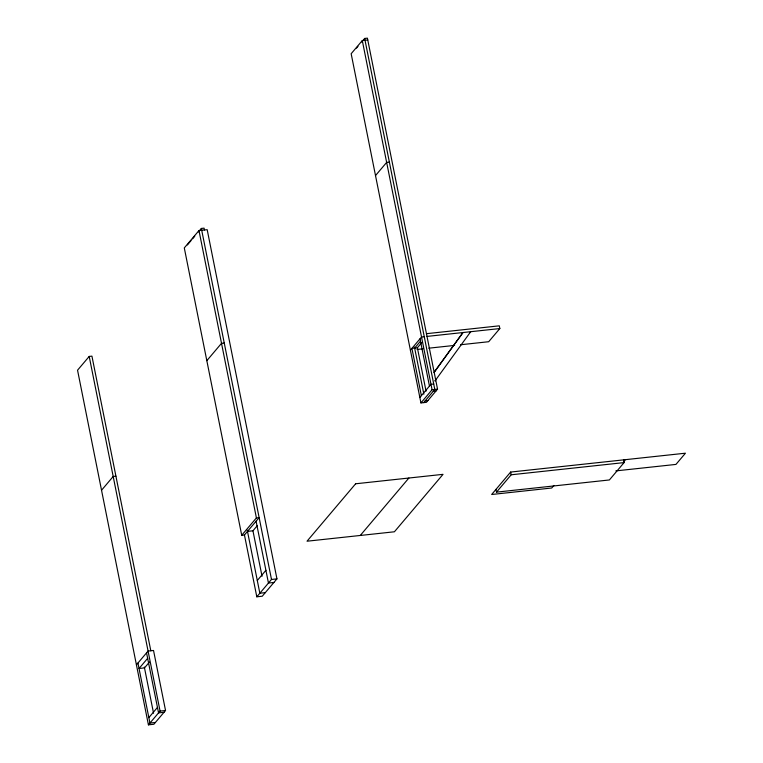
<?xml version="1.0" encoding="UTF-8"?>
<svg xmlns="http://www.w3.org/2000/svg" width="763" height="763" viewBox="0 0 763 763"><rect width="100%" height="100%" fill="white"/><g stroke="black" fill="none" stroke-linecap="round" stroke-linejoin="round"><path stroke-width="1.14" d="M434.109 372.306L462.979 332.534L434.176 372.354M150.807 650.772L91.932 356.14L89.204 356.435L77.549 370.198L148.423 724.85L153.878 724.259L165.533 710.496L153.535 650.477L148.079 651.068L136.424 664.831M244.437 534.911L256.807 596.809L262.262 596.218L276.95 578.869L207.183 229.673L198.981 230.56L184.293 247.908L241.718 535.264L244.446 534.977L259.134 517.619L256.406 517.915L241.718 535.264M187.402 244.933L191.074 240.593M192.543 238.857L194.746 236.253M198.418 231.914L201.356 228.442L204.083 228.147L204.446 229.968M367.766 39.972L362.301 40.563L351.161 53.725L420.938 402.912L426.393 402.33L437.542 389.159L367.404 38.15L364.666 38.446L361.7 41.955M356.493 48.098L357.981 46.343M206.83 360.67L221.518 343.321L224.246 343.026M101.536 490.237L113.191 476.474L115.919 476.179M375.51 175.576L386.65 162.414L389.378 162.118M247.489 531.382L252.954 530.79L257.255 525.707M147.65 658.326L139.038 668.493L144.503 667.902L149.519 661.969M410.399 350.169L421.538 337.008L424.266 336.712M414.614 348.119L420.556 341.099M417.342 347.823L421.796 342.558M257.303 580.49L265.906 570.314M469.941 332.601L470.704 331.705L434.958 380.966L435.721 380.069M148.852 717.601L157.455 707.425M419.841 397.456L430.981 384.294L433.718 383.999M148.423 724.85L160.068 711.087L165.533 710.496M256.807 596.809L271.494 579.46L276.95 578.869M420.938 402.912L432.077 389.75L437.542 389.159M423.665 402.616L434.805 389.454L364.666 38.446M426.45 333.689L499.288 325.83L499.832 328.557L488.692 341.719L460.499 344.762M360.27 535.464L408.892 478.029M615.855 470.895L675.951 464.409L685.451 453.193L510.638 472.059L491.649 494.5L551.735 488.005L553.89 485.468M495.95 489.407L496.494 492.135L511.181 474.786L624.077 462.597L623.533 459.87M623.896 461.405L625.355 459.679M624.077 462.597L609.389 479.956L496.494 492.135M427.003 336.416L499.832 328.557M417.38 347.785L411.915 348.376L421.367 395.663M417.027 349.454L422.902 348.825M428.777 348.186L454.624 345.401M433.289 391.257L436.016 390.961M425.182 400.823L427.919 400.527M273.917 582.455L268.452 583.046L256.082 521.148M265.305 592.632L259.84 593.223L247.241 530.151M164.007 712.299L158.551 712.88L146.553 652.87M155.404 722.466L149.939 723.057L137.95 663.037M510.638 472.059L511.181 474.786M362.301 40.563L432.077 389.75M420.012 338.801L429.464 386.088M417.418 347.976L426.05 391.19M414.452 347.108L423.866 394.213M201.356 228.442L271.494 579.46M198.981 230.56L256.406 517.915M252.934 530.733L262.043 576.275M89.204 356.435L160.068 711.087M144.331 667.062L153.554 713.233M355.634 483.78L307.012 541.215L394.414 531.782L443.036 474.338L355.634 483.78"/></g></svg>
